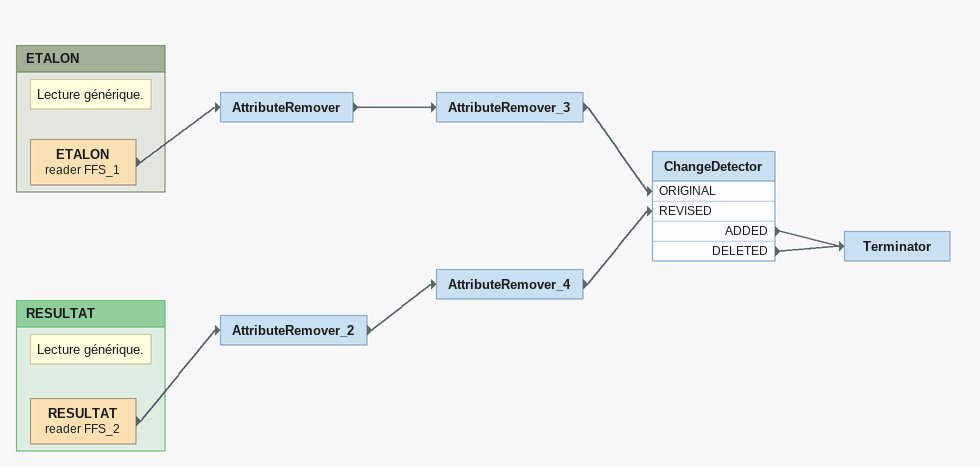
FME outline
AttributeRemover
    -> AttributeRemover_3
AttributeRemover_3
    -> ChangeDetector [ORIGINAL]
AttributeRemover_2
    -> AttributeRemover_4
AttributeRemover_4
    -> ChangeDetector [REVISED]
ChangeDetector
    ADDED -> Terminator
    DELETED -> Terminator
Terminator

Bookmark: ETALON
Note: Lecture générique.
ETALON (reader FFS_1)
    -> AttributeRemover

Bookmark: RESULTAT
Note: Lecture générique.
RESULTAT (reader FFS_2)
    -> AttributeRemover_2
